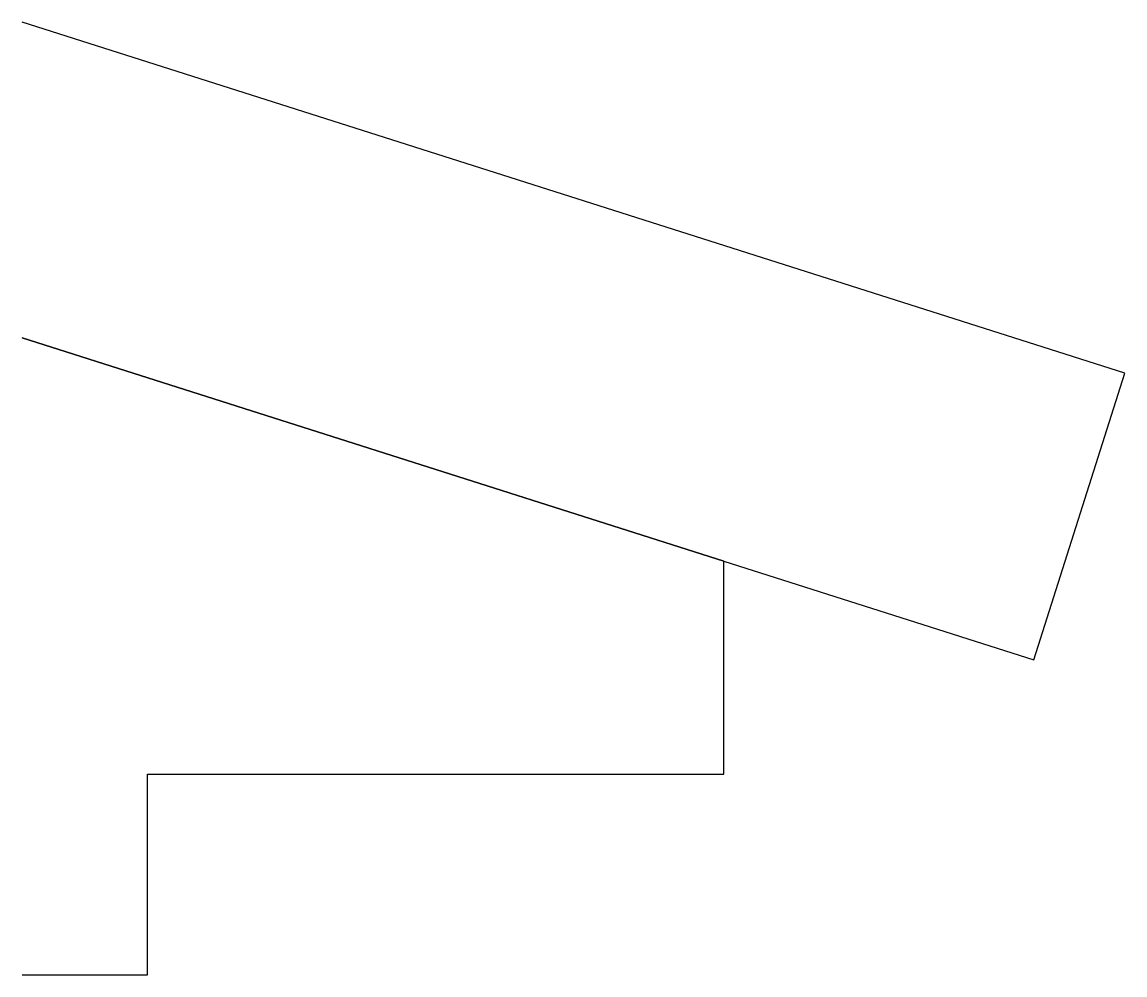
# Model space of a CAD drawing. Extents: x 0.25 to 0.47, y -0.19 to 0.
import ezdxf

# ---------------------------------------------------------------- set-up
doc = ezdxf.new("R2010")
doc.units = 0
doc.layers.get('0').update_dxf_attribs({"linetype": 'CONTINUOUS'})

msp = doc.modelspace()

# ---------------------------------------------------------------- linework, layer by layer
at = {"color": 23}
msp.add_lwpolyline([(0.25, -0.06296), (0.45181, -0.12718), (0.47, -0.07), (0.25, 0)], dxfattribs=at)
at = {"color": 131}
msp.add_lwpolyline([(0.25, -0.19), (0.275, -0.19), (0.275, -0.15), (0.39, -0.15), (0.39, -0.10751), (0.25, -0.06296)], dxfattribs=at)

doc.saveas('drawing.dxf')
